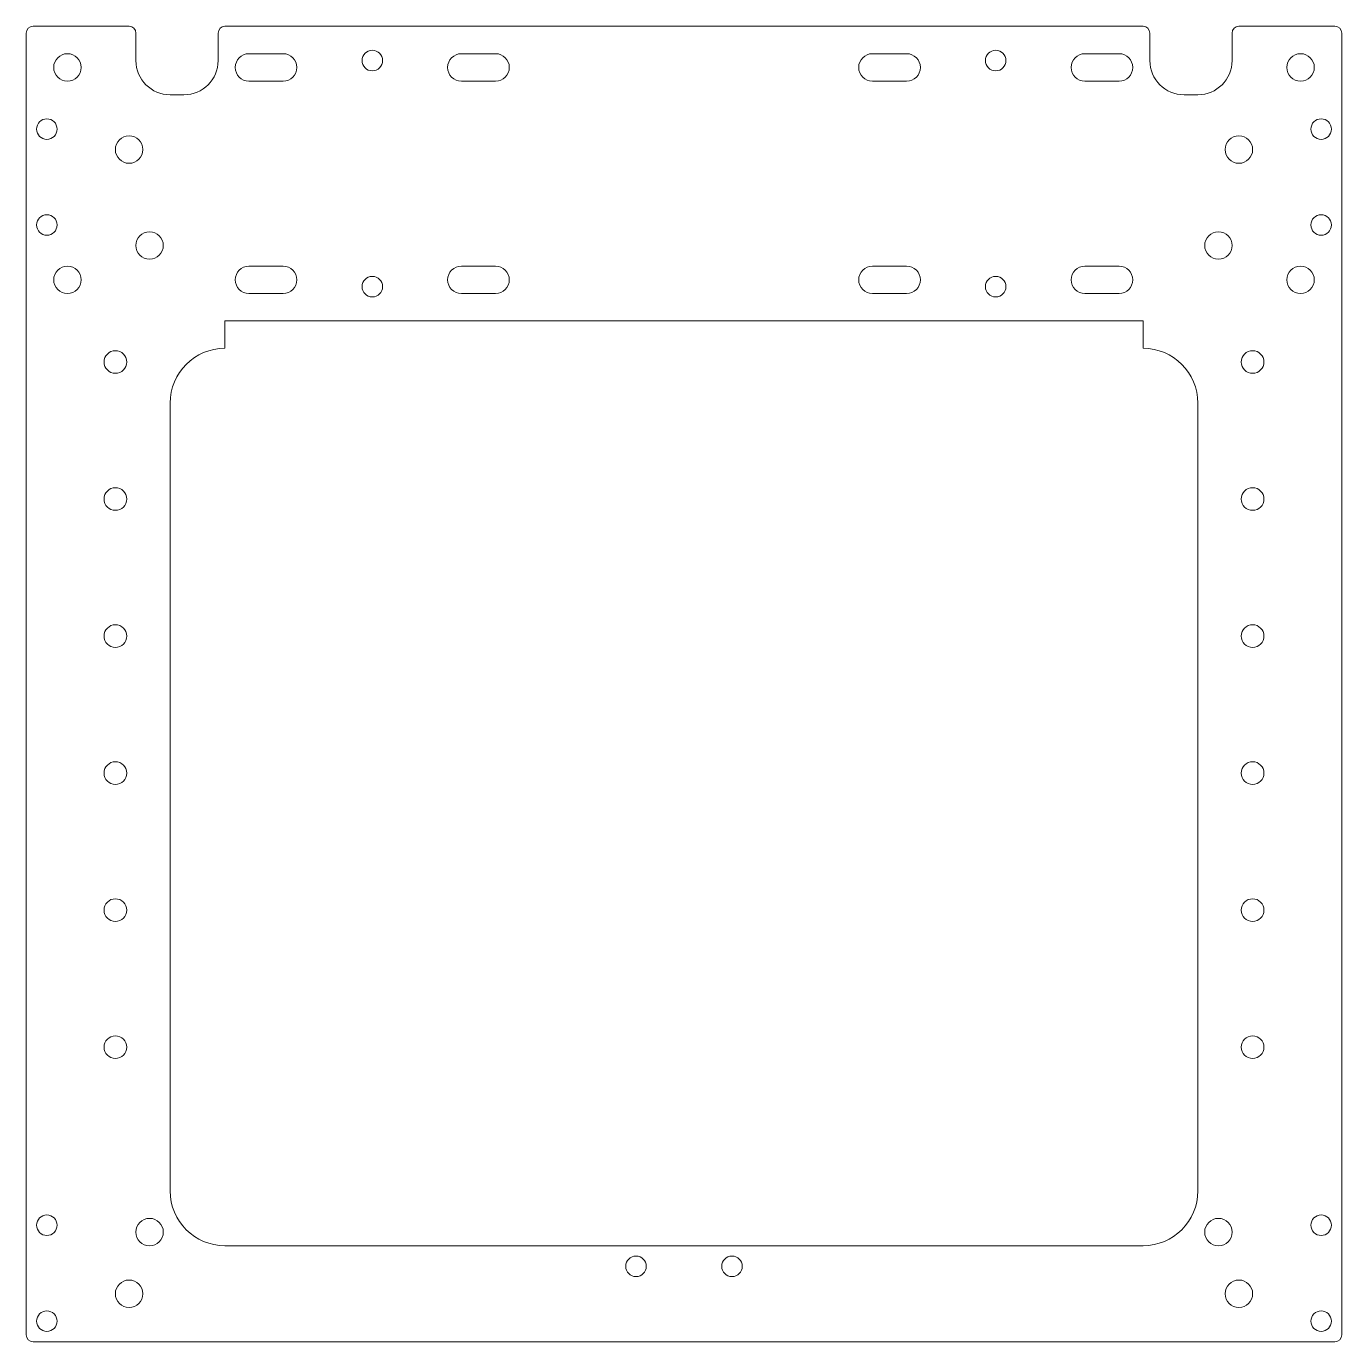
# Model space of a CAD drawing. Header units: millimetres. Extents: x -96 to 96, y -82 to 111.
import ezdxf

# ---------------------------------------------------------------- set-up
doc = ezdxf.new("R2010")
doc.units = ezdxf.units.MM

msp = doc.modelspace()

# ---------------------------------------------------------------- linework, layer by layer
at = {"color": 7, "linetype": 'Continuous', "lineweight": 15}
for p, q in [((-96, 109.5), (-96, -80.5)), ((-81, 110.5), (-95, 110.5)), ((-80, 109.5), (-80, 105.5)), ((-68, 105.5), (-68, 109.5)), ((67, 110.5), (-67, 110.5)), ((68, 109.5), (68, 105.5)), ((80, 105.5), (80, 109.5)), ((95, 110.5), (81, 110.5)), ((96, -80.5), (96, 109.5)), ((-58.5, 106.5), (-63.5, 106.5)), ((-27.5, 106.5), (-32.5, 106.5)), ((32.5, 106.5), (27.5, 106.5)), ((63.5, 106.5), (58.5, 106.5)), ((-63.5, 102.5), (-58.5, 102.5)), ((-32.5, 102.5), (-27.5, 102.5)), ((27.5, 102.5), (32.5, 102.5)), ((58.5, 102.5), (63.5, 102.5)), ((-75, 100.5), (-73, 100.5)), ((73, 100.5), (75, 100.5)), ((-58.5, 75.5), (-63.5, 75.5)), ((-27.5, 75.5), (-32.5, 75.5)), ((32.5, 75.5), (27.5, 75.5)), ((63.5, 75.5), (58.5, 75.5)), ((-63.5, 71.5), (-58.5, 71.5)), ((-32.5, 71.5), (-27.5, 71.5)), ((27.5, 71.5), (32.5, 71.5)), ((58.5, 71.5), (63.5, 71.5)), ((67, 67.5), (-67, 67.5)), ((-67, 67.5), (-67, 63.5)), ((67, 63.5), (67, 67.5)), ((-75, 55.5), (-75, -59.5)), ((75, -59.5), (75, 55.5)), ((-67, -67.5), (67, -67.5)), ((-95, -81.5), (95, -81.5))]:
    msp.add_line(p, q, dxfattribs=at)
for centre, radius in [((-90, 104.5), 2), ((-45.5, 105.5), 1.5), ((45.5, 105.5), 1.5), ((90, 104.5), 2), ((-93, 95.5), 1.5), ((93, 95.5), 1.5), ((-81, 92.5), 2), ((81, 92.5), 2), ((-93, 81.5), 1.5), ((93, 81.5), 1.5), ((-78, 78.5), 2), ((78, 78.5), 2), ((-90, 73.5), 2), ((90, 73.5), 2), ((-45.5, 72.5), 1.5), ((45.5, 72.5), 1.5), ((-83, 61.5), 1.65), ((83, 61.5), 1.65), ((-83, 41.5), 1.65), ((83, 41.5), 1.65), ((-83, 21.5), 1.65), ((83, 21.5), 1.65), ((-83, 1.5), 1.65), ((83, 1.5), 1.65), ((-83, -18.5), 1.65), ((83, -18.5), 1.65), ((-83, -38.5), 1.65), ((83, -38.5), 1.65), ((-93, -64.5), 1.5), ((93, -64.5), 1.5), ((-78, -65.5), 2), ((78, -65.5), 2), ((-7, -70.5), 1.5), ((7, -70.5), 1.5), ((-81, -74.5), 2), ((81, -74.5), 2), ((-93, -78.5), 1.5), ((93, -78.5), 1.5)]:
    msp.add_circle(centre, radius, dxfattribs=at)
for centre, radius, start, end in [((-95, 109.5), 1, 90, 180), ((-81, 109.5), 1, 0, 90), ((-67, 109.5), 1, 90, 180), ((67, 109.5), 1, 0, 90), ((81, 109.5), 1, 90, 180), ((95, 109.5), 1, 0, 90), ((-63.5, 104.5), 2, 90, 270), ((-58.5, 104.5), 2, 270, 90), ((-32.5, 104.5), 2, 90, 270), ((-27.5, 104.5), 2, 270, 90), ((27.5, 104.5), 2, 90, 270), ((32.5, 104.5), 2, 270, 90), ((58.5, 104.5), 2, 90, 270), ((63.5, 104.5), 2, 270, 90), ((-75, 105.5), 5, 180, 270), ((-73, 105.5), 5, 270, 0), ((73, 105.5), 5, 180, 270), ((75, 105.5), 5, 270, 0), ((-63.5, 73.5), 2, 90, 270), ((-58.5, 73.5), 2, 270, 90), ((-32.5, 73.5), 2, 90, 270), ((-27.5, 73.5), 2, 270, 90), ((27.5, 73.5), 2, 90, 270), ((32.5, 73.5), 2, 270, 90), ((58.5, 73.5), 2, 90, 270), ((63.5, 73.5), 2, 270, 90), ((-67, 55.5), 8, 90, 180), ((67, 55.5), 8, 0, 90), ((-67, -59.5), 8, 180, 270), ((67, -59.5), 8, 270, 0), ((-95, -80.5), 1, 180, 270), ((95, -80.5), 1, 270, 0)]:
    msp.add_arc(centre, radius, start, end, dxfattribs=at)

doc.saveas('drawing.dxf')
